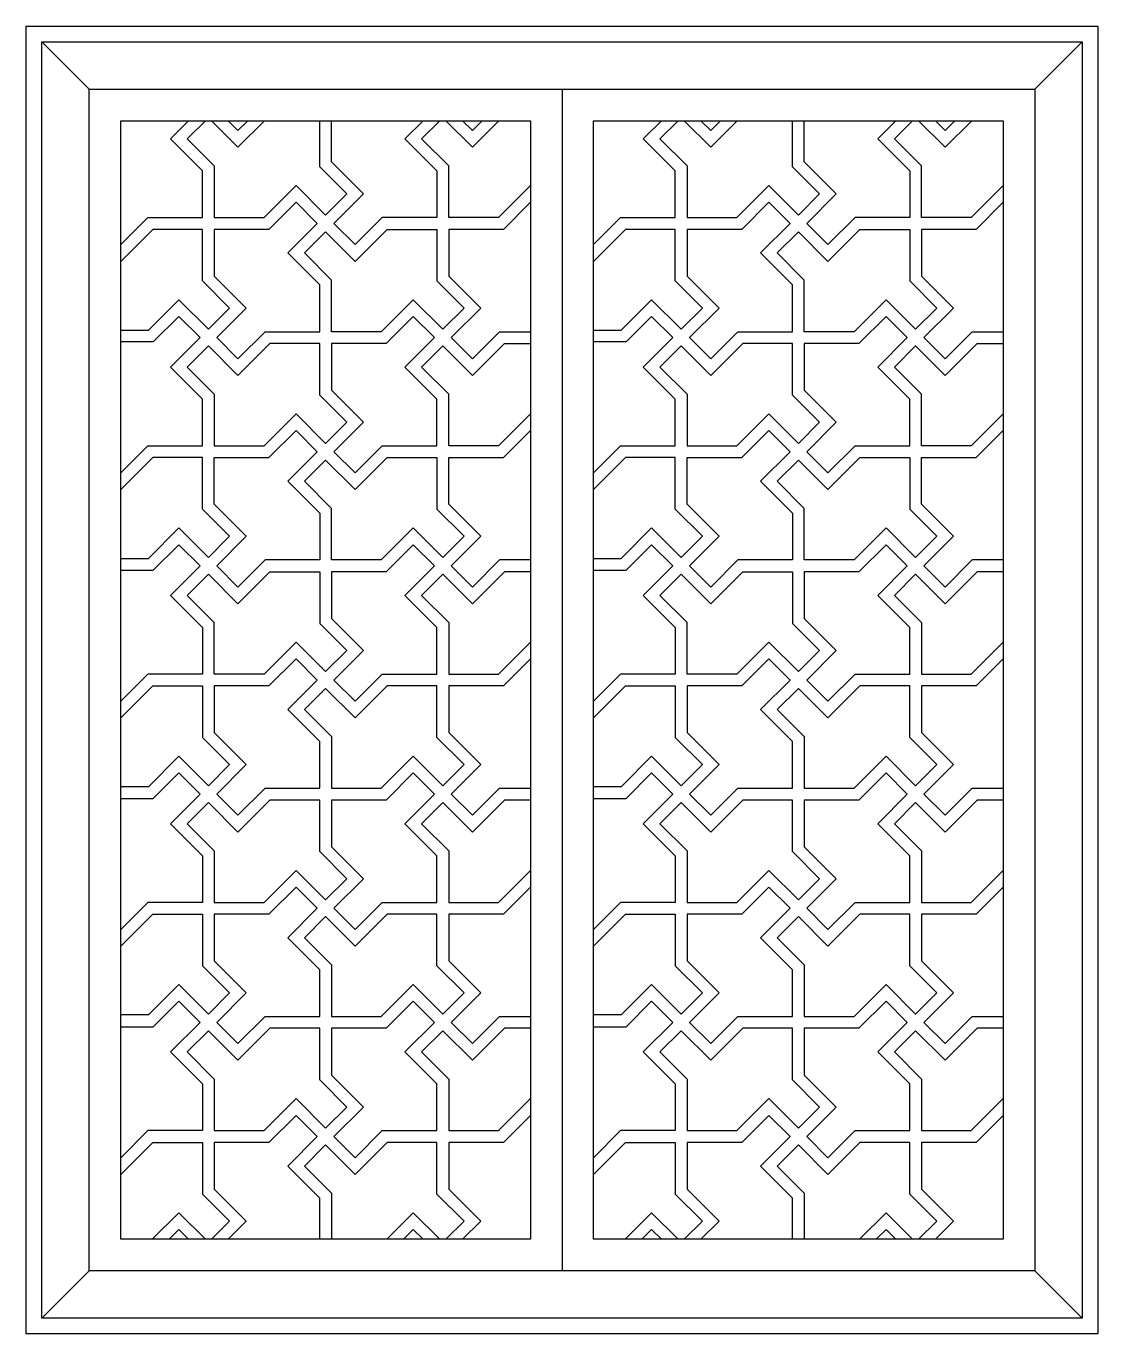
# Model space of a CAD drawing. Header units: metres. Extents: x 753 to 2113, y 2940 to 4600.
import ezdxf

# ---------------------------------------------------------------- set-up
doc = ezdxf.new("R2010")
doc.units = ezdxf.units.M
for name, color, linetype in [('3', 3, 'Continuous'), ('4', 4, 'Continuous'), ('7', 7, 'Continuous')]:
    doc.layers.add(name, color=color, linetype=linetype)

# ---------------------------------------------------------------- blocks, each defined once
blk = doc.blocks.new('窗-024')
at = {"layer": '3'}
for points in [[(20, 1640), (1340, 1640), (1340, 20), (20, 20)], [(303.14, 1272.17), (372.5, 1272.17), (372.5, 1331.46), (331.89, 1372.07), (369.39, 1409.57), (342.5, 1436.46), (308.11, 1402.07), (238.75, 1402.07), (238.75, 1342.78), (279.36, 1302.17), (241.86, 1264.67), (268.75, 1237.78)], [(903.14, 1272.17), (972.5, 1272.17), (972.5, 1331.46), (931.89, 1372.07), (969.39, 1409.57), (942.5, 1436.46), (908.11, 1402.07), (838.75, 1402.07), (838.75, 1342.78), (879.36, 1302.17), (841.86, 1264.67), (868.75, 1237.78)], [(521.25, 1336.57), (555.64, 1302.17), (528.75, 1275.28), (491.25, 1312.78), (450.64, 1272.17), (387.5, 1272.17), (387.5, 1337.67), (353.11, 1372.07), (380, 1398.96), (417.5, 1361.46), (458.11, 1402.07), (521.25, 1402.07)], [(1121.25, 1336.57), (1155.64, 1302.17), (1128.75, 1275.28), (1091.25, 1312.78), (1050.64, 1272.17), (987.5, 1272.17), (987.5, 1337.67), (953.11, 1372.07), (980, 1398.96), (1017.5, 1361.46), (1058.11, 1402.07), (1121.25, 1402.07)], [(428.11, 1157.28), (390.61, 1119.78), (417.5, 1092.89), (451.89, 1127.28), (521.25, 1127.28), (521.25, 1186.57), (480.64, 1227.17), (518.14, 1264.67), (491.25, 1291.57), (456.86, 1257.17), (387.5, 1257.17), (387.5, 1197.89)], [(1028.11, 1157.28), (990.61, 1119.78), (1017.5, 1092.89), (1051.89, 1127.28), (1121.25, 1127.28), (1121.25, 1186.57), (1080.64, 1227.17), (1118.14, 1264.67), (1091.25, 1291.57), (1056.86, 1257.17), (987.5, 1257.17), (987.5, 1197.89)], [(238.75, 1192.78), (238.75, 1127.28), (301.89, 1127.28), (342.5, 1167.89), (380, 1130.39), (406.89, 1157.28), (372.5, 1191.68), (372.5, 1257.17), (309.36, 1257.17), (268.75, 1216.57), (231.25, 1254.07), (204.36, 1227.17)], [(838.75, 1192.78), (838.75, 1127.28), (901.89, 1127.28), (942.5, 1167.89), (980, 1130.39), (1006.89, 1157.28), (972.5, 1191.68), (972.5, 1257.17), (909.36, 1257.17), (868.75, 1216.57), (831.25, 1254.07), (804.36, 1227.17)], [(369.39, 1119.78), (331.89, 1082.28), (372.5, 1041.68), (372.5, 982.39), (303.14, 982.39), (268.75, 948), (241.86, 974.89), (279.36, 1012.39), (238.75, 1053), (238.75, 1112.28), (308.11, 1112.28), (342.5, 1146.68)], [(969.39, 1119.78), (931.89, 1082.28), (972.5, 1041.68), (972.5, 982.39), (903.14, 982.39), (868.75, 948), (841.86, 974.89), (879.36, 1012.39), (838.75, 1053), (838.75, 1112.28), (908.11, 1112.28), (942.5, 1146.68)], [(528.75, 985.5), (491.25, 1023), (450.64, 982.39), (387.5, 982.39), (387.5, 1047.89), (353.11, 1082.28), (380, 1109.18), (417.5, 1071.68), (458.11, 1112.28), (521.25, 1112.28), (521.25, 1046.78), (555.64, 1012.39), (528.75, 985.5)], [(1128.75, 985.5), (1091.25, 1023), (1050.64, 982.39), (987.5, 982.39), (987.5, 1047.89), (953.11, 1082.28), (980, 1109.18), (1017.5, 1071.68), (1058.11, 1112.28), (1121.25, 1112.28), (1121.25, 1046.78), (1155.64, 1012.39), (1128.75, 985.5)], [(387.5, 967.39), (387.5, 908.11), (428.11, 867.5), (390.61, 830), (417.5, 803.11), (451.89, 837.5), (521.25, 837.5), (521.25, 896.78), (480.64, 937.39), (518.14, 974.89), (491.25, 1001.78), (456.86, 967.39)], [(987.5, 967.39), (987.5, 908.11), (1028.11, 867.5), (990.61, 830), (1017.5, 803.11), (1051.89, 837.5), (1121.25, 837.5), (1121.25, 896.78), (1080.64, 937.39), (1118.14, 974.89), (1091.25, 1001.78), (1056.86, 967.39)], [(372.5, 901.89), (406.89, 867.5), (380, 840.61), (342.5, 878.11), (301.89, 837.5), (238.75, 837.5), (238.75, 903), (204.36, 937.39), (231.25, 964.28), (268.75, 926.78), (309.36, 967.39), (372.5, 967.39)], [(972.5, 901.89), (1006.89, 867.5), (980, 840.61), (942.5, 878.11), (901.89, 837.5), (838.75, 837.5), (838.75, 903), (804.36, 937.39), (831.25, 964.28), (868.75, 926.78), (909.36, 967.39), (972.5, 967.39)], [(238.75, 763.22), (279.36, 722.61), (241.86, 685.11), (268.75, 658.22), (303.14, 692.61), (372.5, 692.61), (372.5, 751.89), (331.89, 792.5), (369.39, 830), (342.5, 856.89), (308.11, 822.5), (238.75, 822.5)], [(838.75, 763.22), (879.36, 722.61), (841.86, 685.11), (868.75, 658.22), (903.14, 692.61), (972.5, 692.61), (972.5, 751.89), (931.89, 792.5), (969.39, 830), (942.5, 856.89), (908.11, 822.5), (838.75, 822.5)], [(521.25, 822.5), (458.11, 822.5), (417.5, 781.89), (380, 819.39), (353.11, 792.5), (387.5, 758.11), (387.5, 692.61), (450.64, 692.61), (491.25, 733.22), (528.75, 695.72), (555.64, 722.61), (521.25, 757)], [(1121.25, 822.5), (1058.11, 822.5), (1017.5, 781.89), (980, 819.39), (953.11, 792.5), (987.5, 758.11), (987.5, 692.61), (1050.64, 692.61), (1091.25, 733.22), (1128.75, 695.72), (1155.64, 722.61), (1121.25, 757)], [(387.5, 677.61), (387.5, 618.32), (428.11, 577.72), (390.61, 540.22), (417.5, 513.32), (451.89, 547.72), (521.25, 547.72), (521.25, 607), (480.64, 647.61), (518.14, 685.11), (491.25, 712), (456.86, 677.61)], [(987.5, 677.61), (987.5, 618.32), (1028.11, 577.72), (990.61, 540.22), (1017.5, 513.32), (1051.89, 547.72), (1121.25, 547.72), (1121.25, 607), (1080.64, 647.61), (1118.14, 685.11), (1091.25, 712), (1056.86, 677.61)], [(268.75, 637), (231.25, 674.5), (204.36, 647.61), (238.75, 613.22), (238.75, 547.72), (301.89, 547.72), (342.5, 588.32), (380, 550.82), (406.89, 577.72), (372.5, 612.11), (372.5, 677.61), (309.36, 677.61)], [(868.75, 637), (831.25, 674.5), (804.36, 647.61), (838.75, 613.22), (838.75, 547.72), (901.89, 547.72), (942.5, 588.32), (980, 550.82), (1006.89, 577.72), (972.5, 612.11), (972.5, 677.61), (909.36, 677.61)], [(238.75, 473.43), (279.36, 432.83), (241.86, 395.33), (268.75, 368.43), (303.14, 402.83), (372.5, 402.83), (372.5, 462.11), (331.89, 502.72), (369.39, 540.22), (342.5, 567.11), (308.11, 532.72), (238.75, 532.72)], [(838.75, 473.43), (879.36, 432.83), (841.86, 395.33), (868.75, 368.43), (903.14, 402.83), (972.5, 402.83), (972.5, 462.11), (931.89, 502.72), (969.39, 540.22), (942.5, 567.11), (908.11, 532.72), (838.75, 532.72)], [(521.25, 532.72), (458.11, 532.72), (417.5, 492.11), (380, 529.61), (353.11, 502.72), (387.5, 468.32), (387.5, 402.83), (450.64, 402.83), (491.25, 443.43), (528.75, 405.93), (555.64, 432.83), (521.25, 467.22)], [(1121.25, 532.72), (1058.11, 532.72), (1017.5, 492.11), (980, 529.61), (953.11, 502.72), (987.5, 468.32), (987.5, 402.83), (1050.64, 402.83), (1091.25, 443.43), (1128.75, 405.93), (1155.64, 432.83), (1121.25, 467.22)], [(387.5, 387.83), (387.5, 328.54), (428.11, 287.93), (390.61, 250.43), (417.5, 223.54), (451.89, 257.93), (521.25, 257.93), (521.25, 317.22), (480.64, 357.83), (518.14, 395.33), (491.25, 422.22), (456.86, 387.83)], [(987.5, 387.83), (987.5, 328.54), (1028.11, 287.93), (990.61, 250.43), (1017.5, 223.54), (1051.89, 257.93), (1121.25, 257.93), (1121.25, 317.22), (1080.64, 357.83), (1118.14, 395.33), (1091.25, 422.22), (1056.86, 387.83)], [(268.75, 347.22), (231.25, 384.72), (204.36, 357.83), (238.75, 323.43), (238.75, 257.93), (301.89, 257.93), (342.5, 298.54), (380, 261.04), (406.89, 287.93), (372.5, 322.33), (372.5, 387.83), (309.36, 387.83)], [(868.75, 347.22), (831.25, 384.72), (804.36, 357.83), (838.75, 323.43), (838.75, 257.93), (901.89, 257.93), (942.5, 298.54), (980, 261.04), (1006.89, 287.93), (972.5, 322.33), (972.5, 387.83), (909.36, 387.83)]]:
    blk.add_lwpolyline(points, close=True, dxfattribs=at)
for points in [[(120, 1382.67), (154.39, 1417.07), (223.75, 1417.07), (223.75, 1476.35), (183.14, 1516.96), (206.19, 1540)], [(227.4, 1540), (204.36, 1516.96), (238.75, 1482.56), (238.75, 1417.07), (301.89, 1417.07), (342.5, 1457.67), (380, 1420.17), (406.89, 1447.07), (372.5, 1481.46), (372.5, 1540)], [(302.4, 1540), (268.75, 1506.35), (235.1, 1540)], [(256.31, 1540), (268.75, 1527.56), (281.19, 1540)], [(503.69, 1540), (480.64, 1516.96), (521.25, 1476.35), (521.25, 1417.07), (451.89, 1417.07), (417.5, 1382.67), (390.61, 1409.57), (428.11, 1447.07), (387.5, 1487.67), (387.5, 1540)], [(640, 1457.67), (599.39, 1417.07), (536.25, 1417.07), (536.25, 1482.56), (501.86, 1516.96), (524.9, 1540)], [(532.6, 1540), (566.25, 1506.35), (599.9, 1540)], [(578.69, 1540), (566.25, 1527.56), (553.81, 1540)], [(720, 1382.67), (754.39, 1417.07), (823.75, 1417.07), (823.75, 1476.35), (783.14, 1516.96), (806.19, 1540)], [(827.4, 1540), (804.36, 1516.96), (838.75, 1482.56), (838.75, 1417.07), (901.89, 1417.07), (942.5, 1457.67), (980, 1420.17), (1006.89, 1447.07), (972.5, 1481.46), (972.5, 1540)], [(902.4, 1540), (868.75, 1506.35), (835.1, 1540)], [(856.31, 1540), (868.75, 1527.56), (881.19, 1540)], [(1103.69, 1540), (1080.64, 1516.96), (1121.25, 1476.35), (1121.25, 1417.07), (1051.89, 1417.07), (1017.5, 1382.67), (990.61, 1409.57), (1028.11, 1447.07), (987.5, 1487.67), (987.5, 1540)], [(1240, 1457.67), (1199.39, 1417.07), (1136.25, 1417.07), (1136.25, 1482.56), (1101.86, 1516.96), (1124.9, 1540)], [(1132.6, 1540), (1166.25, 1506.35), (1199.9, 1540)], [(1178.69, 1540), (1166.25, 1527.56), (1153.81, 1540)], [(640, 1436.46), (605.61, 1402.07), (536.25, 1402.07), (536.25, 1342.78), (576.86, 1302.17), (539.36, 1264.67), (566.25, 1237.78), (600.64, 1272.17), (640, 1272.17)], [(1240, 1436.46), (1205.61, 1402.07), (1136.25, 1402.07), (1136.25, 1342.78), (1176.86, 1302.17), (1139.36, 1264.67), (1166.25, 1237.78), (1200.64, 1272.17), (1240, 1272.17)], [(120, 1274.1), (155.07, 1274.1), (193.75, 1312.78), (231.25, 1275.28), (258.14, 1302.17), (223.75, 1336.57), (223.75, 1402.07), (160.61, 1402.07), (120, 1361.46)], [(720, 1274.1), (755.07, 1274.1), (793.75, 1312.78), (831.25, 1275.28), (858.14, 1302.17), (823.75, 1336.57), (823.75, 1402.07), (760.61, 1402.07), (720, 1361.46)], [(120, 1092.89), (154.39, 1127.28), (223.75, 1127.28), (223.75, 1186.57), (183.14, 1227.17), (220.64, 1264.67), (193.75, 1291.57), (161.29, 1259.1), (120, 1259.1)], [(720, 1092.89), (754.39, 1127.28), (823.75, 1127.28), (823.75, 1186.57), (783.14, 1227.17), (820.64, 1264.67), (793.75, 1291.57), (761.29, 1259.1), (720, 1259.1)], [(640, 1167.89), (599.39, 1127.28), (536.25, 1127.28), (536.25, 1192.78), (501.86, 1227.17), (528.75, 1254.07), (566.25, 1216.57), (606.86, 1257.17), (640, 1257.17)], [(1240, 1167.89), (1199.39, 1127.28), (1136.25, 1127.28), (1136.25, 1192.78), (1101.86, 1227.17), (1128.75, 1254.07), (1166.25, 1216.57), (1206.86, 1257.17), (1240, 1257.17)], [(640, 982.39), (600.64, 982.39), (566.25, 948), (539.36, 974.89), (576.86, 1012.39), (536.25, 1053), (536.25, 1112.28), (605.61, 1112.28), (640, 1146.68)], [(1240, 982.39), (1200.64, 982.39), (1166.25, 948), (1139.36, 974.89), (1176.86, 1012.39), (1136.25, 1053), (1136.25, 1112.28), (1205.61, 1112.28), (1240, 1146.68)], [(120, 984.32), (155.07, 984.32), (193.75, 1023), (231.25, 985.5), (258.14, 1012.39), (223.75, 1046.78), (223.75, 1112.28), (160.61, 1112.28), (120, 1071.68)], [(720, 984.32), (755.07, 984.32), (793.75, 1023), (831.25, 985.5), (858.14, 1012.39), (823.75, 1046.78), (823.75, 1112.28), (760.61, 1112.28), (720, 1071.68)], [(120, 969.32), (161.29, 969.32), (193.75, 1001.78), (220.64, 974.89), (183.14, 937.39), (223.75, 896.78), (223.75, 837.5), (154.39, 837.5), (120, 803.11)], [(720, 969.32), (761.29, 969.32), (793.75, 1001.78), (820.64, 974.89), (783.14, 937.39), (823.75, 896.78), (823.75, 837.5), (754.39, 837.5), (720, 803.11)], [(640, 967.39), (606.86, 967.39), (566.25, 926.78), (528.75, 964.28), (501.86, 937.39), (536.25, 903), (536.25, 837.5), (599.39, 837.5), (640, 878.11)], [(1240, 967.39), (1206.86, 967.39), (1166.25, 926.78), (1128.75, 964.28), (1101.86, 937.39), (1136.25, 903), (1136.25, 837.5), (1199.39, 837.5), (1240, 878.11)], [(640, 856.89), (605.61, 822.5), (536.25, 822.5), (536.25, 763.22), (576.86, 722.61), (539.36, 685.11), (566.25, 658.22), (600.64, 692.61), (640, 692.61)], [(1240, 856.89), (1205.61, 822.5), (1136.25, 822.5), (1136.25, 763.22), (1176.86, 722.61), (1139.36, 685.11), (1166.25, 658.22), (1200.64, 692.61), (1240, 692.61)], [(120, 781.89), (160.61, 822.5), (223.75, 822.5), (223.75, 757), (258.14, 722.61), (231.25, 695.72), (193.75, 733.22), (155.07, 694.54), (120, 694.54)], [(720, 781.89), (760.61, 822.5), (823.75, 822.5), (823.75, 757), (858.14, 722.61), (831.25, 695.72), (793.75, 733.22), (755.07, 694.54), (720, 694.54)], [(120, 679.54), (161.29, 679.54), (193.75, 712), (220.64, 685.11), (183.14, 647.61), (223.75, 607), (223.75, 547.72), (154.39, 547.72), (120, 513.32)], [(720, 679.54), (761.29, 679.54), (793.75, 712), (820.64, 685.11), (783.14, 647.61), (823.75, 607), (823.75, 547.72), (754.39, 547.72), (720, 513.32)], [(640, 677.61), (606.86, 677.61), (566.25, 637), (528.75, 674.5), (501.86, 647.61), (536.25, 613.22), (536.25, 547.72), (599.39, 547.72), (640, 588.32)], [(1240, 677.61), (1206.86, 677.61), (1166.25, 637), (1128.75, 674.5), (1101.86, 647.61), (1136.25, 613.22), (1136.25, 547.72), (1199.39, 547.72), (1240, 588.32)], [(640, 567.11), (605.61, 532.72), (536.25, 532.72), (536.25, 473.43), (576.86, 432.83), (539.36, 395.33), (566.25, 368.43), (600.64, 402.83), (640, 402.83)], [(1240, 567.11), (1205.61, 532.72), (1136.25, 532.72), (1136.25, 473.43), (1176.86, 432.83), (1139.36, 395.33), (1166.25, 368.43), (1200.64, 402.83), (1240, 402.83)], [(120, 492.11), (160.61, 532.72), (223.75, 532.72), (223.75, 467.22), (258.14, 432.83), (231.25, 405.93), (193.75, 443.43), (155.07, 404.75), (120, 404.75)], [(720, 492.11), (760.61, 532.72), (823.75, 532.72), (823.75, 467.22), (858.14, 432.83), (831.25, 405.93), (793.75, 443.43), (755.07, 404.75), (720, 404.75)], [(120, 389.75), (161.29, 389.75), (193.75, 422.22), (220.64, 395.33), (183.14, 357.83), (223.75, 317.22), (223.75, 257.93), (154.39, 257.93), (120, 223.54)], [(720, 389.75), (761.29, 389.75), (793.75, 422.22), (820.64, 395.33), (783.14, 357.83), (823.75, 317.22), (823.75, 257.93), (754.39, 257.93), (720, 223.54)], [(640, 387.83), (606.86, 387.83), (566.25, 347.22), (528.75, 384.72), (501.86, 357.83), (536.25, 323.43), (536.25, 257.93), (599.39, 257.93), (640, 298.54)], [(1240, 387.83), (1206.86, 387.83), (1166.25, 347.22), (1128.75, 384.72), (1101.86, 357.83), (1136.25, 323.43), (1136.25, 257.93), (1199.39, 257.93), (1240, 298.54)], [(372.5, 120), (372.5, 172.33), (331.89, 212.93), (369.39, 250.43), (342.5, 277.33), (308.11, 242.93), (238.75, 242.93), (238.75, 183.65), (279.36, 143.04), (256.31, 120)], [(640, 277.33), (605.61, 242.93), (536.25, 242.93), (536.25, 183.65), (576.86, 143.04), (553.81, 120)], [(972.5, 120), (972.5, 172.33), (931.89, 212.93), (969.39, 250.43), (942.5, 277.33), (908.11, 242.93), (838.75, 242.93), (838.75, 183.65), (879.36, 143.04), (856.31, 120)], [(1240, 277.33), (1205.61, 242.93), (1136.25, 242.93), (1136.25, 183.65), (1176.86, 143.04), (1153.81, 120)], [(120, 202.33), (160.61, 242.93), (223.75, 242.93), (223.75, 177.44), (258.14, 143.04), (235.1, 120)], [(532.6, 120), (555.64, 143.04), (521.25, 177.44), (521.25, 242.93), (458.11, 242.93), (417.5, 202.33), (380, 239.83), (353.11, 212.93), (387.5, 178.54), (387.5, 120)], [(720, 202.33), (760.61, 242.93), (823.75, 242.93), (823.75, 177.44), (858.14, 143.04), (835.1, 120)], [(1132.6, 120), (1155.64, 143.04), (1121.25, 177.44), (1121.25, 242.93), (1058.11, 242.93), (1017.5, 202.33), (980, 239.83), (953.11, 212.93), (987.5, 178.54), (987.5, 120)], [(227.4, 120), (193.75, 153.65), (160.1, 120)], [(457.6, 120), (491.25, 153.65), (524.9, 120)], [(827.4, 120), (793.75, 153.65), (760.1, 120)], [(1057.6, 120), (1091.25, 153.65), (1124.9, 120)], [(181.31, 120), (193.75, 132.44), (206.19, 120)], [(503.69, 120), (491.25, 132.44), (478.81, 120)], [(781.31, 120), (793.75, 132.44), (806.19, 120)], [(1103.69, 120), (1091.25, 132.44), (1078.81, 120)]]:
    blk.add_lwpolyline(points, dxfattribs=at)
at = {"layer": '4'}
blk.add_line((680, 1580), (680, 80), dxfattribs=at)
for points in [[(0, 1660), (1360, 1660), (1360, 0), (0, 0)], [(80, 1580), (1280, 1580), (1280, 80), (80, 80)]]:
    blk.add_lwpolyline(points, close=True, dxfattribs=at)
at = {"layer": '7'}
for p, q in [((80, 1580), (20, 1640)), ((1280, 1580), (1340, 1640)), ((80, 80), (20, 20)), ((1280, 80), (1340, 20))]:
    blk.add_line(p, q, dxfattribs=at)
for points in [[(120, 120), (120, 1540), (640, 1540), (640, 120)], [(720, 120), (720, 1540), (1240, 1540), (1240, 120)]]:
    blk.add_lwpolyline(points, close=True, dxfattribs=at)

msp = doc.modelspace()

# ---------------------------------------------------------------- block references
at = {"layer": '3'}
msp.add_blockref('窗-024', (753.37, 2939.83), dxfattribs=at)

doc.saveas('drawing.dxf')
